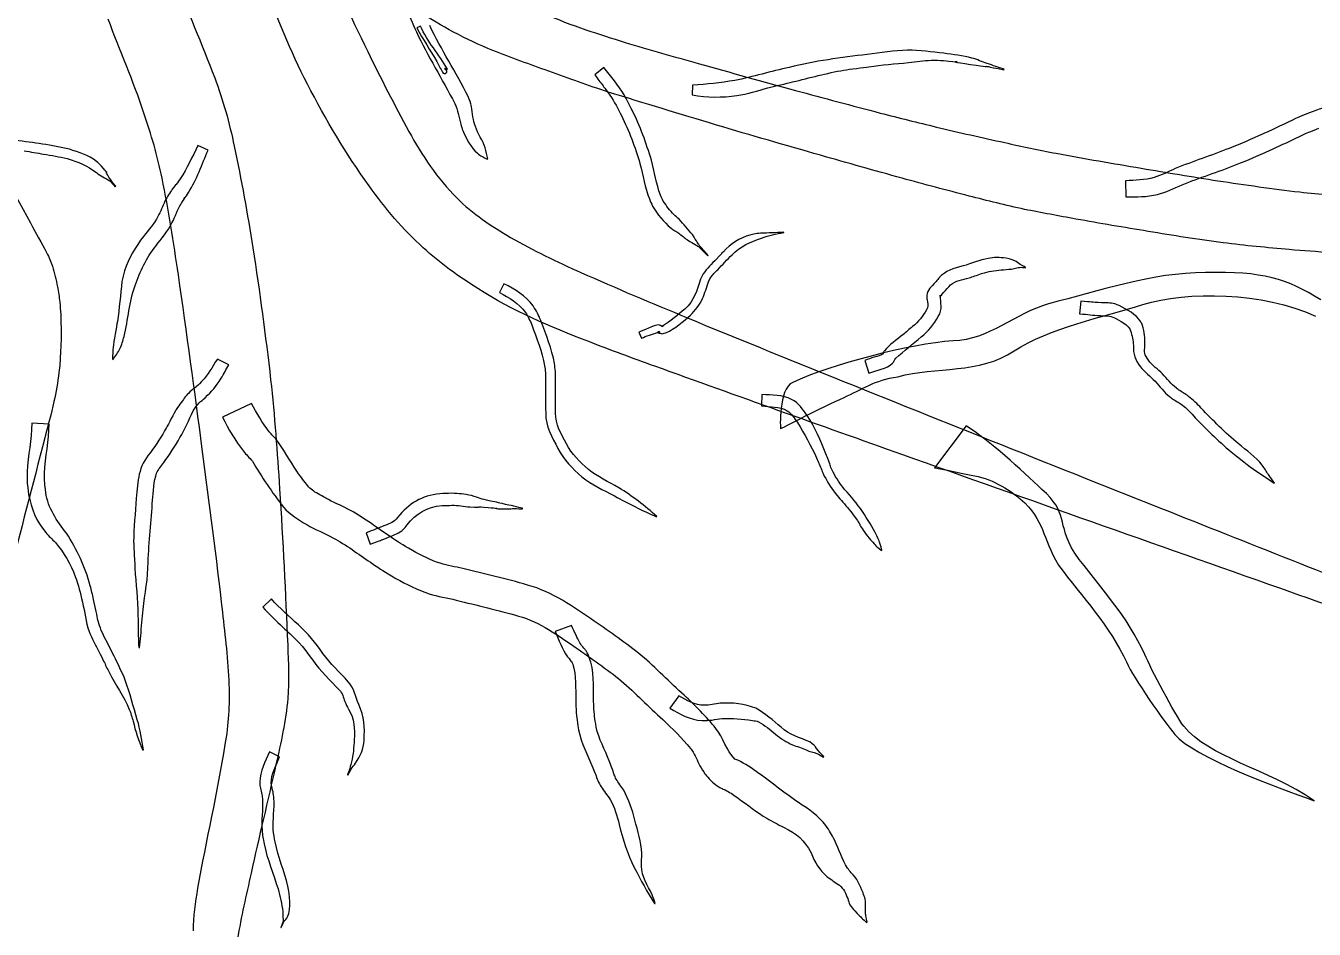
# Model space of a CAD drawing. Extents: x 5.1 to 86.3, y 5.1 to 86.3.
# Drawn here: x 45.26 to 66.63, y 15.44 to 30.43 of the extents above; entities that cross this region are included whole.
import ezdxf

# ---------------------------------------------------------------- set-up
doc = ezdxf.new("R2010")
doc.units = 0
doc.layers.add('View004', color=7, linetype='CONTINUOUS')

msp = doc.modelspace()

# ---------------------------------------------------------------- linework, layer by layer
at = {"layer": 'View004', "color": 1}
for p, q in [((51.80985, 30.422444), (51.746268, 30.390098)), ((51.746268, 30.390098), (51.746274, 30.390151)), ((52.238864, 29.690321), (52.230155, 29.696553)), ((52.230155, 29.696553), (52.230155, 29.696553)), ((54.849418, 29.736019), (54.699084, 29.61162)), ((61.482654, 29.695682), (61.485466, 29.706041)), ((61.485466, 29.706041), (61.485466, 29.706041)), ((54.699084, 29.61162), (54.699068, 29.611597)), ((56.313924, 29.278807), (56.3139, 29.278822)), ((56.317192, 29.439283), (56.313924, 29.278807)), ((48.115763, 28.439086), (48.115755, 28.439098)), ((48.284876, 28.36497), (48.115763, 28.439086)), ((52.915988, 28.212429), (52.924356, 28.219117)), ((52.924356, 28.219117), (52.924356, 28.219117)), ((63.497316, 27.855571), (63.502408, 27.587048)), ((46.747942, 27.757044), (46.756028, 27.764112)), ((46.756028, 27.764112), (46.756028, 27.764112)), ((63.502408, 27.587048), (63.502385, 27.587057)), ((57.830631, 26.994946), (57.830028, 27.001254)), ((57.830028, 27.001254), (57.830028, 27.001254)), ((56.57219, 26.610729), (56.579934, 26.618177)), ((56.579934, 26.618177), (56.579934, 26.618177)), ((61.840162, 26.413345), (61.841986, 26.419425)), ((61.841986, 26.419425), (61.841986, 26.419425)), ((53.192307, 26.148337), (53.1169, 26.004221)), ((53.1169, 26.004221), (53.116878, 26.004184)), ((62.757194, 25.858431), (62.734767, 25.650604)), ((62.734767, 25.650604), (62.734745, 25.650601)), ((55.428333, 25.344036), (55.471167, 25.245318)), ((55.471167, 25.245318), (55.471111, 25.245316)), ((46.701377, 24.894918), (46.711576, 24.891574)), ((46.711576, 24.891574), (46.711576, 24.891574)), ((48.630596, 24.803529), (48.439784, 24.898099)), ((48.439784, 24.898099), (48.439813, 24.898099)), ((59.176124, 24.875579), (59.24229, 24.6617)), ((59.24229, 24.6617), (59.242255, 24.661677)), ((49.008291, 24.161717), (48.526723, 23.933417)), ((57.469222, 24.310247), (57.462534, 24.121118)), ((48.526723, 23.933417), (48.526711, 23.933392)), ((57.462534, 24.121118), (57.46255, 24.121071)), ((45.36412, 23.832414), (45.364114, 23.832414)), ((45.649172, 23.819266), (45.36412, 23.832414)), ((60.854999, 23.788441), (60.331644, 23.095604)), ((65.964601, 22.839709), (65.969009, 22.844269)), ((65.969009, 22.844269), (65.969009, 22.844269)), ((53.499429, 22.413247), (53.500873, 22.423887)), ((53.500873, 22.423887), (53.500873, 22.423887)), ((55.722018, 22.281104), (55.725514, 22.286424)), ((55.725514, 22.286424), (55.725514, 22.286424)), ((50.906804, 22.016117), (50.974877, 21.825428)), ((50.974877, 21.825428), (50.974831, 21.825361)), ((59.452703, 21.723766), (59.458023, 21.727262)), ((59.458023, 21.727262), (59.458023, 21.727262)), ((49.192223, 20.782954), (49.19219, 20.782929)), ((49.336287, 20.919548), (49.192223, 20.782954)), ((54.039195, 20.381004), (54.039176, 20.381014)), ((54.310122, 20.480144), (54.039195, 20.381004)), ((47.1358, 20.111218), (47.146516, 20.110816)), ((47.146516, 20.110816), (47.146516, 20.110816)), ((56.092628, 19.312339), (55.944273, 19.108901)), ((55.944273, 19.108901), (55.944258, 19.108914)), ((64.463332, 18.808179), (64.463332, 18.808179)), ((47.202351, 18.413074), (47.212687, 18.415962)), ((47.212687, 18.415962), (47.212687, 18.415962)), ((49.302546, 18.381941), (49.302641, 18.381978)), ((49.470519, 18.297482), (49.302546, 18.381941)), ((58.491095, 18.296436), (58.497707, 18.30488)), ((58.497707, 18.30488), (58.497707, 18.30488)), ((50.599395, 17.999226), (50.605247, 17.996794)), ((50.605247, 17.996794), (50.605247, 17.996794)), ((55.690051, 15.864494), (55.69968, 15.869206)), ((55.69968, 15.869206), (55.69968, 15.869206)), ((49.492765, 15.469634), (49.498541, 15.467126)), ((49.498541, 15.467126), (49.498541, 15.467126)), ((59.202131, 15.553173), (59.21154, 15.558341)), ((59.21154, 15.558341), (59.21154, 15.558341))]:
    msp.add_line(p, q, dxfattribs=at)
at = {"layer": 'View004', "color": 3}
for points in [[(7.701295, 45.701241), (7.701295, 24.714421), (24.714474, 7.701243), (45.701294, 7.701243)], [(45.701294, 7.701243), (66.688114, 7.701243), (83.701293, 24.714421), (83.701293, 45.701241)]]:
    msp.add_open_spline(points, degree=3, dxfattribs=at)
at = {"layer": 'View004', "color": 1}
for points in [[(47.063825, 32.906306), (47.505689, 31.791435), (47.953178, 30.678786), (48.395988, 29.564304)], [(50.134608, 31.826208), (50.370808, 31.205229), (50.636417, 30.595507), (50.932676, 30.0008)], [(49.934329, 29.458876), (49.65105, 30.003099), (49.421961, 30.573329), (49.213187, 31.149654)], [(51.554106, 30.744796), (51.621936, 30.608759), (51.67608, 30.465122), (51.739945, 30.327141)], [(52.357541, 30.321564), (52.162779, 30.424367), (51.974571, 30.539251), (51.789041, 30.657768)], [(53.850543, 30.63092), (54.080242, 30.532084), (54.312939, 30.439954), (54.550497, 30.361648)], [(47.222222, 28.979524), (47.044281, 29.506047), (46.828633, 30.01866), (46.628141, 30.536772)], [(51.746274, 30.390151), (51.851101, 30.200604), (51.969339, 30.018882), (52.079352, 29.832458)], [(52.254049, 29.705581), (52.12102, 29.953099), (51.916623, 30.158826), (51.80985, 30.422444)], [(52.596544, 29.250658), (52.400886, 29.652547), (52.152835, 30.026992), (51.961144, 30.431162)], [(54.550497, 30.361648), (54.765653, 30.2877), (54.98258, 30.218941), (55.199499, 30.15038)], [(51.739945, 30.327141), (51.932346, 29.920973), (52.167579, 29.537292), (52.375419, 29.139292)], [(53.008627, 30.01593), (52.786577, 30.1067), (52.569258, 30.208778), (52.357541, 30.321564)], [(55.199499, 30.15038), (55.602217, 30.025985), (56.009463, 29.917004), (56.414575, 29.80079)], [(50.932676, 30.0008), (51.149821, 29.55318), (51.378654, 29.111249), (51.614298, 28.673131)], [(53.933906, 29.672027), (53.624941, 29.785176), (53.313873, 29.89297), (53.008627, 30.01593)], [(59.215382, 29.950932), (58.781205, 29.90141), (58.347906, 29.840201), (57.922704, 29.736976)], [(59.883546, 30.021262), (59.659828, 30.01769), (59.437277, 29.9738), (59.215382, 29.950932)], [(60.48576, 29.970524), (60.287184, 29.989008), (60.083408, 30.024484), (59.883546, 30.021262)], [(60.950269, 29.890899), (60.805137, 29.931688), (60.635046, 29.950103), (60.48576, 29.970524)], [(52.079352, 29.832458), (52.112808, 29.775762), (52.138556, 29.715883), (52.171756, 29.659366)], [(52.230155, 29.696553), (52.178186, 29.731406), (52.236843, 29.727257), (52.254049, 29.705581)], [(55.185174, 29.280352), (55.087999, 29.442252), (54.963, 29.586045), (54.849418, 29.736019)], [(56.414575, 29.80079), (56.951274, 29.650171), (57.488321, 29.500806), (58.026268, 29.354698)], [(57.922704, 29.736976), (57.620242, 29.667756), (57.321817, 29.583867), (57.018825, 29.517597)], [(58.830067, 29.690742), (58.921168, 29.706368), (59.15172, 29.733774), (59.239887, 29.744695)], [(59.239887, 29.744695), (59.459275, 29.777664), (59.680545, 29.794178), (59.900997, 29.817465)], [(59.900997, 29.817465), (60.025481, 29.830613), (60.152932, 29.851817), (60.278386, 29.855381)], [(60.278386, 29.855381), (60.345198, 29.857205), (60.412038, 29.852569), (60.478864, 29.851125)], [(60.478864, 29.851125), (61.032539, 29.790827), (60.335011, 29.871964), (60.929803, 29.784792)], [(60.929803, 29.784792), (61.491871, 29.702421), (60.886742, 29.816971), (61.482654, 29.695682)], [(61.205234, 29.800315), (61.119983, 29.829758), (61.037096, 29.866496), (60.950269, 29.890899)], [(61.485466, 29.706041), (61.392054, 29.737467), (61.298388, 29.768141), (61.205234, 29.800315)], [(48.395988, 29.564304), (48.535267, 29.19508), (48.640184, 28.813604), (48.719029, 28.427123)], [(52.171756, 29.659366), (52.191379, 29.635297), (52.199853, 29.614929), (52.247346, 29.656782)], [(52.247346, 29.656782), (52.255995, 29.664405), (52.241722, 29.679141), (52.238864, 29.690321)], [(54.920308, 29.327226), (54.589188, 29.435404), (54.262292, 29.555935), (53.933906, 29.672027)], [(54.699068, 29.611597), (54.744402, 29.550782), (54.78978, 29.489995), (54.835068, 29.429145)], [(57.018825, 29.517597), (56.785658, 29.484005), (56.552514, 29.454775), (56.317192, 29.439283)], [(57.568949, 29.396389), (57.672216, 29.424129), (57.878667, 29.471386), (57.978692, 29.494757)], [(57.978692, 29.494757), (58.261345, 29.563757), (58.542954, 29.641528), (58.830067, 29.690742)], [(50.957602, 27.769625), (50.568156, 28.301688), (50.237976, 28.874401), (49.934329, 29.458876)], [(54.835068, 29.429145), (54.873342, 29.377724), (54.913143, 29.32739), (54.949758, 29.27477)], [(56.713349, 28.780171), (56.115021, 28.960392), (55.51764, 29.143755), (54.920308, 29.327226)], [(54.949758, 29.27477), (55.023691, 29.168525), (55.079449, 29.050546), (55.138469, 28.935803)], [(55.315707, 29.024745), (55.274219, 29.109482), (55.233785, 29.199365), (55.185174, 29.280352)], [(56.3139, 29.278822), (56.560045, 29.236345), (56.808134, 29.233982), (57.054532, 29.269451)], [(57.054532, 29.269451), (57.230137, 29.293718), (57.398491, 29.350598), (57.568949, 29.396389)], [(58.026268, 29.354698), (58.493865, 29.226041), (58.96305, 29.10323), (59.43171, 28.978533)], [(52.375419, 29.139292), (52.43435, 29.031933), (52.440947, 28.908086), (52.474841, 28.792568)], [(52.675812, 28.918339), (52.656668, 29.031487), (52.655391, 29.147324), (52.596544, 29.250658)], [(67.553042, 29.268306), (67.226876, 29.194684), (66.906445, 29.116476), (66.592623, 28.999003)], [(44.363019, 28.931999), (44.687714, 28.339064), (45.015947, 27.748073), (45.341151, 27.15542)], [(47.523866, 27.901434), (47.445841, 28.266701), (47.343646, 28.626371), (47.222222, 28.979524)], [(52.720455, 28.757437), (52.697959, 28.826407), (52.687547, 28.848946), (52.675812, 28.918339)], [(55.138469, 28.935803), (55.269919, 28.682177), (55.363412, 28.411851), (55.447385, 28.139484)], [(55.636096, 28.196901), (55.550903, 28.480621), (55.451676, 28.760931), (55.315707, 29.024745)], [(59.43171, 28.978533), (59.741966, 28.899375), (60.052405, 28.820958), (60.364013, 28.747267)], [(66.592623, 28.999003), (66.321995, 28.897701), (66.310537, 28.880295), (66.053235, 28.759056)], [(51.614298, 28.673131), (51.835662, 28.276529), (52.088829, 27.8932), (52.410136, 27.569841)], [(52.474841, 28.792568), (52.485253, 28.757083), (52.498576, 28.722526), (52.51044, 28.6875)], [(52.51044, 28.6875), (52.57358, 28.553375), (52.63496, 28.408794), (52.751645, 28.311539)], [(52.881416, 28.40053), (52.842762, 28.525769), (52.756021, 28.63064), (52.720455, 28.757437)], [(58.439105, 28.279095), (57.863251, 28.444025), (57.287372, 28.608968), (56.713349, 28.780171)], [(60.364013, 28.747267), (60.739788, 28.656808), (61.116709, 28.571184), (61.49437, 28.488967)], [(65.779141, 28.632645), (65.569158, 28.539752), (65.431434, 28.475886), (65.218178, 28.392998)], [(66.053235, 28.759056), (65.96222, 28.716169), (65.870506, 28.674782), (65.779141, 28.632645)], [(66.176705, 28.492517), (66.404518, 28.599826), (66.469602, 28.639455), (66.704442, 28.727373)], [(45.986915, 28.378408), (45.693478, 28.449187), (45.392466, 28.488889), (45.093033, 28.524425)], [(48.115755, 28.439098), (48.024334, 28.252332), (47.937014, 28.061916), (47.823225, 27.887182)], [(48.719029, 28.427123), (48.837838, 27.86802), (48.94067, 27.305543), (49.029349, 26.740882)], [(61.49437, 28.488967), (61.778925, 28.426259), (62.063192, 28.361837), (62.350256, 28.311404)], [(65.898358, 28.363032), (65.99114, 28.406193), (66.08413, 28.448913), (66.176705, 28.492517)], [(45.236163, 28.350639), (45.343832, 28.335682), (45.450657, 28.31517), (45.557929, 28.297591)], [(45.557929, 28.297591), (45.689711, 28.275992), (45.819568, 28.255138), (45.949289, 28.22343)], [(45.949289, 28.22343), (46.126065, 28.178613), (46.285028, 28.098079), (46.433327, 27.994173)], [(46.4363, 28.176456), (46.308079, 28.280814), (46.140707, 28.327832), (45.986915, 28.378408)], [(47.959246, 27.659858), (48.098253, 27.878491), (48.185529, 28.127485), (48.284876, 28.36497)], [(52.751645, 28.311539), (52.805301, 28.26682), (52.854184, 28.245312), (52.915988, 28.212429)], [(52.924356, 28.219117), (52.909574, 28.279476), (52.899747, 28.341152), (52.881416, 28.40053)], [(59.793255, 27.897681), (59.341311, 28.02283), (58.889749, 28.149333), (58.439105, 28.279095)], [(62.350256, 28.311404), (62.81902, 28.223091), (63.289486, 28.144192), (63.759586, 28.063404)], [(65.218178, 28.392998), (64.921202, 28.27757), (64.618002, 28.177909), (64.322676, 28.057975)], [(65.31944, 28.117258), (65.573423, 28.21598), (65.647662, 28.25224), (65.898358, 28.363032)], [(46.433327, 27.994173), (46.496772, 27.931694), (46.586056, 27.907536), (46.654828, 27.853494)], [(46.519237, 28.098764), (46.491596, 28.124665), (46.46568, 28.152541), (46.4363, 28.176456)], [(46.672275, 27.870178), (46.491129, 28.14571), (46.714463, 27.861711), (46.519237, 28.098764)], [(55.447385, 28.139484), (55.501368, 27.944988), (55.529111, 27.741998), (55.60318, 27.553324)], [(55.788115, 27.615642), (55.713787, 27.802309), (55.691287, 28.004702), (55.636096, 28.196901)], [(63.759586, 28.063404), (64.183138, 27.992374), (64.60672, 27.921374), (65.030907, 27.854288)], [(64.322676, 28.057975), (64.208939, 28.009221), (64.090655, 27.944689), (63.971423, 27.909258)], [(64.435293, 27.787817), (64.727358, 27.904566), (65.026313, 28.003318), (65.31944, 28.117258)], [(46.654828, 27.853494), (46.689963, 27.825883), (46.716905, 27.789198), (46.747942, 27.757044)], [(46.756028, 27.764112), (46.728114, 27.799467), (46.697022, 27.832535), (46.672275, 27.870178)], [(47.793282, 26.297616), (47.71507, 26.834055), (47.63029, 27.369801), (47.523866, 27.901434)], [(47.823225, 27.887182), (47.74355, 27.764829), (47.771005, 27.82354), (47.693021, 27.717114)], [(60.902938, 27.602149), (60.532644, 27.699138), (60.162478, 27.796702), (59.793255, 27.897681)], [(63.971423, 27.909258), (63.817875, 27.863627), (63.655523, 27.865026), (63.497316, 27.855571)], [(64.025799, 27.628067), (64.167381, 27.662655), (64.30081, 27.733402), (64.435293, 27.787817)], [(65.030907, 27.854288), (65.482155, 27.789779), (65.932834, 27.720494), (66.385927, 27.669884)], [(47.629888, 27.623178), (47.61028, 27.587473), (47.589342, 27.552467), (47.571071, 27.516059)], [(47.693021, 27.717114), (47.670723, 27.686683), (47.650932, 27.65449), (47.629888, 27.623178)], [(47.845246, 27.486747), (48.007448, 27.762692), (47.75385, 27.336808), (47.959246, 27.659858)], [(51.85307, 26.744041), (51.514201, 27.048093), (51.222333, 27.400258), (50.957602, 27.769625)], [(52.410136, 27.569841), (52.672409, 27.309321), (52.983234, 27.103986), (53.300518, 26.916959)], [(55.833403, 27.51855), (55.818302, 27.550919), (55.801324, 27.582466), (55.788115, 27.615642)], [(61.823743, 27.381265), (61.515008, 27.447187), (61.209002, 27.524988), (60.902938, 27.602149)], [(63.502385, 27.587057), (63.676781, 27.587069), (63.855019, 27.586221), (64.025799, 27.628067)], [(66.385927, 27.669884), (66.719313, 27.63006), (67.054303, 27.606706), (67.389135, 27.583028)], [(47.571071, 27.516059), (47.529454, 27.433135), (47.498773, 27.344861), (47.454827, 27.263146)], [(47.687653, 27.156727), (47.760309, 27.295657), (47.728974, 27.262095), (47.79333, 27.393326)], [(47.79333, 27.393326), (47.809017, 27.425314), (47.827941, 27.455608), (47.845246, 27.486747)], [(55.60318, 27.553324), (55.618745, 27.513652), (55.638482, 27.47574), (55.656137, 27.436947)], [(55.656137, 27.436947), (55.738004, 27.300421), (55.836873, 27.170336), (55.963299, 27.071482)], [(56.010581, 27.294704), (55.943329, 27.362177), (55.884588, 27.438388), (55.833403, 27.51855)], [(62.675845, 27.221073), (62.391636, 27.27349), (62.106762, 27.322665), (61.823743, 27.381265)], [(45.341151, 27.15542), (45.431061, 26.989225), (45.522136, 26.823638), (45.611317, 26.657064)], [(47.454827, 27.263146), (47.390554, 27.143643), (47.299235, 27.038957), (47.21516, 26.93348)], [(47.418431, 26.772755), (47.515755, 26.896796), (47.614185, 27.016248), (47.687653, 27.156727)], [(56.096086, 27.21592), (56.069303, 27.243933), (56.037938, 27.267258), (56.010581, 27.294704)], [(56.316976, 26.962832), (56.243104, 27.046982), (56.173463, 27.13498), (56.096086, 27.21592)], [(63.87204, 27.015387), (63.473085, 27.082662), (63.07371, 27.14752), (62.675845, 27.221073)], [(47.21516, 26.93348), (47.083229, 26.760629), (46.964199, 26.569779), (46.901371, 26.359727)], [(55.963299, 27.071482), (56.003883, 27.039752), (56.049663, 27.015211), (56.091273, 26.984839)], [(56.091273, 26.984839), (56.139746, 26.949461), (56.186026, 26.911173), (56.233401, 26.87434)], [(56.579934, 26.618177), (56.384003, 26.836098), (56.471255, 26.720909), (56.316976, 26.962832)], [(57.333161, 26.971128), (57.15768, 26.934868), (57.006992, 26.845841), (56.877259, 26.723986)], [(57.446473, 26.987278), (57.408701, 26.981882), (57.370527, 26.978849), (57.333161, 26.971128)], [(57.830028, 27.001254), (57.702296, 26.99411), (57.574489, 26.985872), (57.446473, 26.987278)], [(57.464875, 26.904553), (57.581928, 26.954363), (57.705996, 26.975453), (57.830631, 26.994946)], [(65.117453, 26.82808), (64.70128, 26.883401), (64.285983, 26.945275), (63.87204, 27.015387)], [(47.077053, 26.119881), (47.160517, 26.352367), (47.261328, 26.579606), (47.418431, 26.772755)], [(49.029349, 26.740882), (49.143042, 26.014931), (49.238736, 25.286222), (49.323181, 24.556315)], [(52.757169, 26.067162), (52.438217, 26.267678), (52.133765, 26.492547), (51.85307, 26.744041)], [(53.300518, 26.916959), (53.676137, 26.6973), (54.070548, 26.512537), (54.467705, 26.335689)], [(56.233401, 26.87434), (56.476967, 26.727153), (56.363546, 26.814391), (56.57219, 26.610729)], [(56.877259, 26.723986), (56.717514, 26.565144), (56.869735, 26.718742), (56.714737, 26.555699)], [(56.973868, 26.628222), (57.111193, 26.765723), (57.282165, 26.846677), (57.464875, 26.904553)], [(66.213863, 26.713963), (65.847979, 26.747806), (65.481473, 26.777058), (65.117453, 26.82808)], [(66.907682, 26.662762), (66.676159, 26.676077), (66.445003, 26.695313), (66.213863, 26.713963)], [(45.611317, 26.657064), (45.646778, 26.586247), (45.68243, 26.51492), (45.704269, 26.438503)], [(56.714737, 26.555699), (56.640561, 26.477675), (56.556232, 26.401778), (56.497061, 26.310808)], [(56.736431, 26.380578), (56.814578, 26.464002), (56.894074, 26.546371), (56.973868, 26.628222)], [(61.222004, 26.567412), (61.078098, 26.542507), (60.94541, 26.481537), (60.805518, 26.442853)], [(61.473494, 26.578128), (61.358855, 26.581624), (61.339181, 26.587681), (61.222004, 26.567412)], [(61.664232, 26.527276), (61.606176, 26.557015), (61.535995, 26.565808), (61.473494, 26.578128)], [(61.752534, 26.467761), (61.722187, 26.486183), (61.695822, 26.511096), (61.664232, 26.527276)], [(45.704269, 26.438503), (45.742619, 26.32792), (45.764415, 26.212629), (45.789115, 26.098477)], [(46.901371, 26.359727), (46.884218, 26.302401), (46.872438, 26.243605), (46.857967, 26.185545)], [(48.189117, 23.404534), (48.062405, 24.369601), (47.934747, 25.334577), (47.793282, 26.297616)], [(54.467705, 26.335689), (55.051335, 26.072805), (55.642815, 25.827835), (56.233431, 25.581186)], [(56.497061, 26.310808), (56.479186, 26.283341), (56.467049, 26.252546), (56.452039, 26.223411)], [(56.617653, 26.247896), (56.65145, 26.296695), (56.695847, 26.337256), (56.736431, 26.380578)], [(60.805518, 26.442853), (60.639721, 26.397983), (60.517991, 26.372386), (60.398347, 26.236822)], [(60.949556, 26.259475), (61.016268, 26.281295), (61.092918, 26.312067), (61.160647, 26.330748)], [(61.160647, 26.330748), (61.264703, 26.359453), (61.368857, 26.371712), (61.476078, 26.378985)], [(61.476078, 26.378985), (61.533094, 26.383925), (61.59333, 26.387771), (61.649798, 26.39819)], [(61.649798, 26.39819), (61.680875, 26.40389), (61.710697, 26.416848), (61.742198, 26.419349)], [(61.742198, 26.419349), (61.774809, 26.421933), (61.807504, 26.415321), (61.840162, 26.413345)], [(61.841986, 26.419425), (61.812171, 26.435529), (61.781512, 26.450182), (61.752534, 26.467761)], [(64.826195, 26.333023), (63.931717, 26.332893), (63.078229, 26.028946), (62.2205, 25.815037)], [(66.735004, 25.879831), (66.180362, 26.226288), (65.771356, 26.358891), (64.826195, 26.333023)], [(45.789115, 26.098477), (45.809141, 26.01446), (45.815213, 25.928232), (45.825443, 25.842705)], [(46.857967, 26.185545), (46.833358, 25.96365), (46.814997, 25.741127), (46.781367, 25.520301)], [(46.891996, 25.273049), (46.965853, 25.552478), (46.972357, 25.847811), (47.077053, 26.119881)], [(54.597455, 25.187695), (53.962406, 25.431509), (53.332212, 25.70022), (52.757169, 26.067162)], [(53.67375, 25.780017), (53.552022, 25.946892), (53.372397, 26.055206), (53.192307, 26.148337)], [(56.452039, 26.223411), (56.388814, 26.035897), (56.347252, 25.867982), (56.193731, 25.728483)], [(56.485397, 25.903345), (56.525328, 25.991186), (56.549891, 26.088136), (56.58134, 26.179275)], [(56.58134, 26.179275), (56.593447, 26.202151), (56.602916, 26.226623), (56.617653, 26.247896)], [(60.343118, 26.167898), (60.278708, 26.102204), (60.212796, 26.051078), (60.204131, 25.950923)], [(60.398347, 26.236822), (60.379689, 26.21406), (60.363729, 26.18892), (60.343118, 26.167898)], [(60.458424, 25.977052), (60.499092, 26.014201), (60.533079, 26.054934), (60.568059, 26.097596)], [(60.568059, 26.097596), (60.64514, 26.190209), (60.752416, 26.203713), (60.862052, 26.233263)], [(60.862052, 26.233263), (60.891221, 26.24201), (60.920618, 26.250013), (60.949556, 26.259475)], [(53.116878, 26.004184), (53.276077, 25.915979), (53.439353, 25.823306), (53.546874, 25.671393)], [(56.282884, 25.624921), (56.365548, 25.706412), (56.437115, 25.797134), (56.485397, 25.903345)], [(60.204131, 25.950923), (60.205347, 25.897146), (60.203528, 25.901949), (60.212255, 25.845592)], [(60.393148, 25.603894), (60.471689, 25.723001), (60.430418, 25.830596), (60.424156, 25.957855)], [(60.424156, 25.957855), (60.425752, 25.954967), (60.42598, 25.949145), (60.429248, 25.94913)], [(60.429248, 25.94913), (60.4427, 25.949049), (60.448491, 25.96797), (60.458424, 25.977052)], [(63.098047, 25.833496), (62.92059, 25.842403), (62.948077, 25.841901), (62.757194, 25.858431)], [(63.785609, 25.803906), (64.514952, 26.028021), (65.781282, 26.013218), (66.646818, 25.607317)], [(45.825443, 25.842705), (45.841958, 25.7069), (45.846639, 25.570032), (45.847741, 25.433336)], [(53.546874, 25.671393), (53.591843, 25.607857), (53.62105, 25.535819), (53.653591, 25.465796)], [(53.804802, 25.536724), (53.760502, 25.630462), (53.735103, 25.69591), (53.67375, 25.780017)], [(56.193731, 25.728483), (56.075673, 25.625932), (55.952329, 25.527818), (55.819947, 25.445066)], [(60.198081, 25.717449), (60.136575, 25.611575), (60.064962, 25.514528), (59.967783, 25.437597)], [(60.212255, 25.845592), (60.219977, 25.796101), (60.230693, 25.761724), (60.198081, 25.717449)], [(62.2205, 25.815037), (61.672313, 25.658053), (61.23119, 25.21258), (60.6401, 25.200886)], [(61.649432, 25.035193), (62.232699, 25.405568), (63.137188, 25.600652), (63.785609, 25.803906)], [(62.734745, 25.650601), (62.888248, 25.634755), (62.935865, 25.627938), (63.084079, 25.619342)], [(63.321329, 25.811919), (63.249661, 25.833055), (63.171587, 25.829795), (63.098047, 25.833496)], [(63.393818, 25.785563), (63.369658, 25.794348), (63.345991, 25.804646), (63.321329, 25.811919)], [(63.749386, 25.516345), (63.667893, 25.643764), (63.523682, 25.718543), (63.393818, 25.785563)], [(45.847741, 25.433336), (45.851997, 25.28295), (45.847737, 25.132436), (45.837709, 24.982352)], [(46.781367, 25.520301), (46.768219, 25.433986), (46.720628, 25.184781), (46.711249, 25.094453)], [(53.653591, 25.465796), (53.728337, 25.242197), (53.826501, 25.021007), (53.865748, 24.787051)], [(54.029376, 24.823462), (53.98712, 25.069152), (53.885763, 25.302529), (53.804802, 25.536724)], [(55.75705, 25.46399), (55.683185, 25.471871), (55.490782, 25.360217), (55.428333, 25.344036)], [(55.819947, 25.445066), (55.848653, 25.410585), (55.801571, 25.459225), (55.75705, 25.46399)], [(55.885873, 25.339771), (56.013069, 25.39256), (56.177774, 25.535051), (56.282884, 25.624921)], [(56.233431, 25.581186), (57.037076, 25.250848), (57.841692, 24.9229), (58.6479, 24.598859)], [(59.967783, 25.437597), (59.91355, 25.392393), (59.860293, 25.346014), (59.805625, 25.301338)], [(60.112283, 25.264185), (60.228493, 25.358579), (60.318365, 25.475562), (60.393148, 25.603894)], [(63.084079, 25.619342), (63.167147, 25.614554), (63.238537, 25.61894), (63.314201, 25.584268)], [(63.314201, 25.584268), (63.396981, 25.535605), (63.554596, 25.465691), (63.583294, 25.366027)], [(63.780546, 25.453706), (63.770156, 25.474591), (63.761948, 25.496699), (63.749386, 25.516345)], [(63.820286, 25.127467), (63.821882, 25.237104), (63.811652, 25.348212), (63.780546, 25.453706)], [(46.82444, 25.067059), (46.855334, 25.132381), (46.873528, 25.203187), (46.891996, 25.273049)], [(55.471111, 25.245316), (55.555714, 25.277251), (55.648744, 25.316034), (55.737878, 25.338676)], [(55.737726, 25.345136), (55.732406, 25.343312), (55.745022, 25.335925), (55.750213, 25.333957)], [(55.77644, 25.342476), (55.776038, 25.355404), (55.75003, 25.349164), (55.737726, 25.345136)], [(55.737878, 25.338676), (55.750403, 25.341868), (55.776744, 25.329549), (55.77644, 25.342476)], [(55.750213, 25.333957), (55.770117, 25.326509), (55.79126, 25.322838), (55.811788, 25.31729)], [(55.811788, 25.31729), (55.83648, 25.324814), (55.862039, 25.329876), (55.885873, 25.339771)], [(59.805625, 25.301338), (59.70113, 25.215935), (59.586693, 25.139684), (59.500718, 25.03419)], [(59.688753, 24.910449), (59.824912, 25.033935), (59.971013, 25.146423), (60.112283, 25.264185)], [(63.583294, 25.366027), (63.605198, 25.286762), (63.623255, 25.206071), (63.628575, 25.12391)], [(46.711249, 25.094453), (46.704409, 25.028219), (46.704637, 24.96143), (46.701377, 24.894918)], [(46.711576, 24.891574), (46.749196, 24.950071), (46.794706, 25.004186), (46.82444, 25.067059)], [(55.692884, 24.779876), (55.326459, 24.912386), (54.960198, 25.045336), (54.597455, 25.187695)], [(60.6401, 25.200886), (59.92419, 25.154564), (58.612007, 24.802977), (57.979623, 24.512059)], [(59.500718, 25.03419), (59.490945, 25.018587), (59.479484, 25.003904), (59.471382, 24.987359)], [(59.722078, 24.604976), (60.357808, 24.780418), (61.07947, 24.644968), (61.649432, 25.035193)], [(63.628575, 25.12391), (63.622191, 24.980867), (63.655814, 24.886425), (63.74261, 24.775091)], [(63.877423, 24.877794), (63.808681, 24.970974), (63.807252, 25.008842), (63.820286, 25.127467)], [(45.837709, 24.982352), (45.831553, 24.879216), (45.826613, 24.775915), (45.81326, 24.673389)], [(48.439813, 24.898099), (48.344362, 24.748182), (48.294554, 24.655944), (48.178032, 24.524305)], [(48.501165, 24.57855), (48.547875, 24.651373), (48.587454, 24.728536), (48.630596, 24.803529)], [(53.865748, 24.787051), (53.872056, 24.749545), (53.874131, 24.711454), (53.878334, 24.67366)], [(54.044857, 24.692852), (54.039689, 24.736385), (54.036817, 24.780255), (54.029376, 24.823462)], [(59.486962, 24.988575), (59.390971, 24.933908), (59.275811, 24.920661), (59.176124, 24.875579)], [(59.242255, 24.661677), (59.361384, 24.717431), (59.541967, 24.726931), (59.635903, 24.830411)], [(59.471382, 24.987359), (59.469102, 24.982647), (59.491492, 24.991159), (59.486962, 24.988575)], [(59.635903, 24.830411), (59.657395, 24.854085), (59.670171, 24.884439), (59.688753, 24.910449)], [(64.111222, 24.65054), (64.033972, 24.726857), (63.943718, 24.791847), (63.877423, 24.877794)], [(45.81326, 24.673389), (45.79464, 24.511764), (45.762241, 24.352189), (45.730981, 24.192644)], [(48.2364, 24.255744), (48.357583, 24.371206), (48.406197, 24.430476), (48.501165, 24.57855)], [(53.878334, 24.67366), (53.882742, 24.447865), (53.875826, 24.22256), (53.885022, 23.996843)], [(54.046985, 24.002493), (54.040449, 24.232731), (54.051013, 24.462664), (54.044857, 24.692852)], [(59.807251, 23.309034), (58.434965, 23.796979), (57.062468, 24.284389), (55.692884, 24.779876)], [(58.6479, 24.598859), (60.504501, 23.849122), (62.364516, 23.107868), (64.224665, 22.366987)], [(58.831132, 24.261405), (59.122675, 24.389142), (59.340666, 24.554354), (59.722078, 24.604976)], [(63.74261, 24.775091), (63.813602, 24.683465), (63.908075, 24.613438), (63.987558, 24.52929)], [(64.340767, 24.414051), (64.253631, 24.48328), (64.191493, 24.573971), (64.111222, 24.65054)], [(48.178032, 24.524305), (48.082586, 24.416477), (48.078605, 24.441123), (47.984463, 24.352456)], [(49.323181, 24.556315), (49.389666, 23.953537), (49.432488, 23.348551), (49.471476, 22.74347)], [(57.979623, 24.512059), (57.738402, 24.40109), (57.77665, 23.74179), (57.77665, 23.74179)], [(63.987558, 24.52929), (64.066079, 24.440912), (64.136913, 24.349482), (64.229429, 24.274999)], [(64.39706, 24.373961), (64.377847, 24.386669), (64.359531, 24.400691), (64.340767, 24.414051)], [(64.542811, 24.279461), (64.469973, 24.333292), (64.468985, 24.32636), (64.39706, 24.373961)], [(45.730981, 24.192644), (45.685457, 23.990269), (45.62954, 23.790441), (45.578637, 23.589392)], [(47.839531, 24.177028), (47.812794, 24.139142), (47.783732, 24.102799), (47.75932, 24.063378)], [(47.984463, 24.352456), (47.913791, 24.285887), (47.897276, 24.255684), (47.839531, 24.177028)], [(48.036192, 24.037266), (48.066569, 24.081893), (48.097562, 24.132967), (48.13704, 24.171002)], [(48.13704, 24.171002), (48.16839, 24.201204), (48.204885, 24.225714), (48.2364, 24.255744)], [(49.300214, 23.693694), (49.183544, 23.836983), (49.096613, 24.000179), (49.008291, 24.161717)], [(57.960947, 24.228382), (57.809859, 24.306187), (57.633525, 24.301198), (57.469222, 24.310247)], [(57.77665, 23.74179), (57.77665, 23.74179), (58.472219, 24.10415), (58.831132, 24.261405)], [(58.220642, 23.961031), (58.146436, 24.063264), (58.077179, 24.168526), (57.960947, 24.228382)], [(64.229429, 24.274999), (64.250443, 24.259654), (64.270834, 24.243444), (64.292471, 24.229004)], [(64.292471, 24.229004), (64.35983, 24.184065), (64.379787, 24.179604), (64.443207, 24.131776)], [(64.75302, 24.082646), (64.686292, 24.152634), (64.620907, 24.22174), (64.542811, 24.279461)], [(47.551815, 23.182014), (47.747519, 23.446314), (47.906067, 23.735256), (48.036192, 24.037266)], [(47.75932, 24.063378), (47.731618, 24.01863), (47.618653, 23.802742), (47.596525, 23.762543)], [(48.526711, 23.933392), (48.625845, 23.73623), (48.735208, 23.544352), (48.872194, 23.370861)], [(53.885022, 23.996843), (53.881754, 23.780968), (53.987466, 23.59885), (54.086787, 23.415519)], [(54.229284, 23.492741), (54.142029, 23.653796), (54.044269, 23.812608), (54.046985, 24.002493)], [(57.46255, 24.121071), (57.602109, 24.103393), (57.761961, 24.116663), (57.888873, 24.042025)], [(57.888873, 24.042025), (57.960784, 23.999746), (58.011569, 23.907812), (58.058478, 23.843244)], [(58.530873, 23.325321), (58.444597, 23.544886), (58.349075, 23.76237), (58.220642, 23.961031)], [(64.443207, 24.131776), (64.509684, 24.081646), (64.566009, 24.019038), (64.623097, 23.958976)], [(64.623097, 23.958976), (64.82147, 23.746661), (65.029568, 23.54529), (65.251004, 23.357253)], [(65.367882, 23.494946), (65.151201, 23.67873), (64.948407, 23.876405), (64.75302, 24.082646)], [(45.364114, 23.832414), (45.361606, 23.562343), (45.295942, 23.297643), (45.286704, 23.028281)], [(45.575338, 23.005151), (45.58553, 23.277392), (45.652019, 23.545774), (45.649172, 23.819266)], [(47.596525, 23.762543), (47.516092, 23.616422), (47.429467, 23.480725), (47.329651, 23.347363)], [(58.058478, 23.843244), (58.17199, 23.653453), (58.283989, 23.461385), (58.375277, 23.259672)], [(62.112805, 22.73566), (61.777245, 23.050032), (61.238485, 23.554323), (60.854999, 23.788441)], [(45.578637, 23.589392), (45.37789, 22.812534), (45.176067, 22.035955), (44.973566, 21.259553)], [(49.422231, 23.559941), (49.382445, 23.604735), (49.338036, 23.647241), (49.300214, 23.693694)], [(49.757138, 23.038823), (49.641836, 23.210155), (49.544486, 23.393153), (49.422231, 23.559941)], [(47.329651, 23.347363), (47.126009, 23.113454), (47.121372, 22.879643), (47.093893, 22.587047)], [(48.530866, 20.697868), (48.427094, 21.601343), (48.304101, 22.502448), (48.189117, 23.404534)], [(48.872194, 23.370861), (48.918212, 23.312577), (48.971491, 23.261002), (49.020261, 23.205196)], [(54.086787, 23.415519), (54.180618, 23.228065), (54.32746, 23.077911), (54.485413, 22.943445)], [(54.591292, 23.068604), (54.447944, 23.188995), (54.315311, 23.32446), (54.229284, 23.492741)], [(58.571571, 23.222577), (58.558765, 23.257119), (58.544439, 23.291076), (58.530873, 23.325321)], [(66.071628, 21.090088), (63.982278, 21.826279), (61.894322, 22.566409), (59.807251, 23.309034)], [(65.251004, 23.357253), (65.390489, 23.246997), (65.52792, 23.133172), (65.674652, 23.032437)], [(65.766207, 23.135602), (65.654429, 23.277462), (65.504832, 23.380166), (65.367882, 23.494946)], [(47.432962, 23.003418), (47.460603, 23.071613), (47.507906, 23.123926), (47.551815, 23.182014)], [(49.020261, 23.205196), (49.177583, 22.941625), (49.343475, 22.684716), (49.534273, 22.443989)], [(58.375277, 23.259672), (58.39012, 23.226103), (58.405624, 23.192815), (58.419821, 23.158962)], [(58.419821, 23.158962), (58.453785, 23.077969), (58.464607, 23.037314), (58.503947, 22.957693)], [(58.64998, 23.022089), (58.60213, 23.11811), (58.610034, 23.118818), (58.571571, 23.222577)], [(60.331644, 23.095604), (60.331644, 23.095604), (60.659214, 23.030829), (61.053502, 22.948228)], [(65.866491, 22.982329), (65.831607, 23.032435), (65.803996, 23.087646), (65.766207, 23.135602)], [(45.286704, 23.028281), (45.280624, 22.851773), (45.290124, 22.829312), (45.310857, 22.653182)], [(45.594399, 22.685327), (45.579055, 22.827062), (45.569995, 22.862529), (45.575338, 23.005151)], [(47.363072, 22.559006), (47.377353, 22.683387), (47.385781, 22.887006), (47.432962, 23.003418)], [(49.953684, 22.777932), (49.862955, 22.891278), (49.841034, 22.914158), (49.757138, 23.038823)], [(54.485413, 22.943445), (54.649621, 22.812358), (54.840548, 22.722963), (55.026252, 22.627337)], [(55.097893, 22.763703), (54.924205, 22.856768), (54.747252, 22.946934), (54.591292, 23.068604)], [(58.503947, 22.957693), (58.561692, 22.840823), (58.634743, 22.738941), (58.714192, 22.636251)], [(58.840659, 22.734626), (58.768991, 22.826264), (58.702099, 22.917512), (58.64998, 23.022089)], [(61.053502, 22.948228), (61.368438, 22.882245), (61.681381, 22.639221), (61.752779, 22.580289)], [(65.674652, 23.032437), (65.870374, 22.906527), (65.773734, 22.970786), (65.964601, 22.839709)], [(65.969009, 22.844269), (65.934839, 22.890287), (65.899241, 22.935285), (65.866491, 22.982329)], [(45.310857, 22.653182), (45.35119, 22.420869), (45.441279, 22.201662), (45.594523, 22.020838)], [(45.937051, 22.011249), (45.779818, 22.213869), (45.63216, 22.424169), (45.594399, 22.685327)], [(49.471476, 22.74347), (49.527761, 21.880954), (49.569959, 21.017558), (49.606311, 20.15399)], [(50.039604, 22.704106), (50.00912, 22.726389), (49.982322, 22.753323), (49.953684, 22.777932)], [(50.240029, 22.589325), (50.200281, 22.610286), (50.080279, 22.674375), (50.039604, 22.704106)], [(52.131092, 22.664723), (51.824844, 22.630166), (51.618132, 22.50704), (51.429305, 22.269088)], [(52.321328, 22.671259), (52.257914, 22.669055), (52.194141, 22.671862), (52.131092, 22.664723)], [(52.65533, 22.632294), (52.528428, 22.663385), (52.452293, 22.662496), (52.321328, 22.671259)], [(55.725514, 22.286424), (55.530387, 22.463594), (55.321506, 22.623638), (55.097893, 22.763703)], [(59.376987, 21.968556), (59.228507, 22.245031), (59.059261, 22.507368), (58.840659, 22.734626)], [(62.654875, 21.677273), (62.352219, 22.183713), (62.554445, 22.348163), (62.112805, 22.73566)], [(47.093893, 22.587047), (47.0838, 22.345475), (47.050915, 22.103541), (47.051432, 21.861507)], [(47.290196, 21.526617), (47.305198, 21.871103), (47.350814, 22.214089), (47.363072, 22.559006)], [(49.534273, 22.443989), (49.757556, 22.199237), (50.068698, 22.08098), (50.356533, 21.933349)], [(50.600473, 22.410755), (50.480889, 22.471661), (50.358725, 22.526724), (50.240029, 22.589325)], [(51.583996, 22.143372), (51.732747, 22.343585), (51.916493, 22.444947), (52.166023, 22.468425)], [(52.166023, 22.468425), (52.219467, 22.473441), (52.273349, 22.470781), (52.327013, 22.471997)], [(52.327013, 22.471997), (52.428622, 22.476025), (52.527812, 22.451029), (52.628559, 22.445336)], [(52.628559, 22.445336), (52.878564, 22.4312), (52.688857, 22.459814), (52.928018, 22.437014)], [(52.945254, 22.546886), (52.822066, 22.57534), (52.778001, 22.592645), (52.65533, 22.632294)], [(52.928018, 22.437014), (53.241008, 22.407161), (52.898014, 22.423), (53.206893, 22.413112)], [(53.216919, 22.486929), (53.039409, 22.530257), (53.129938, 22.510147), (52.945254, 22.546886)], [(53.500873, 22.423887), (53.308323, 22.46913), (53.402996, 22.448215), (53.216919, 22.486929)], [(55.026252, 22.627337), (55.252813, 22.500581), (55.485402, 22.387699), (55.722018, 22.281104)], [(58.714192, 22.636251), (58.746705, 22.598631), (58.779423, 22.561186), (58.811742, 22.523402)], [(58.811742, 22.523402), (58.878675, 22.445154), (58.945822, 22.367715), (59.00589, 22.283902)], [(61.752779, 22.580289), (62.174519, 22.202594), (62.09748, 21.966234), (62.387378, 21.476915)], [(51.288013, 21.963385), (51.062649, 22.118102), (50.84419, 22.28468), (50.600473, 22.410755)], [(51.429305, 22.269088), (51.365791, 22.185574), (51.313907, 22.176881), (51.214791, 22.136777)], [(53.206893, 22.413112), (53.399889, 22.419268), (53.302377, 22.419116), (53.499429, 22.413247)], [(59.00589, 22.283902), (59.166654, 22.059583), (59.017434, 22.249276), (59.176157, 22.021407)], [(64.224665, 22.366987), (65.661909, 21.797293), (67.099177, 21.22766), (68.538442, 20.663091)], [(45.594523, 22.020838), (45.644158, 21.962265), (45.701019, 21.910214), (45.753709, 21.854371)], [(46.332349, 21.139063), (46.245073, 21.448055), (46.113331, 21.742801), (45.937051, 22.011249)], [(51.214791, 22.136777), (51.096009, 22.088715), (51.030194, 22.063863), (50.906804, 22.016117)], [(51.289845, 21.949806), (51.369401, 21.981984), (51.458107, 22.008424), (51.521881, 22.069432)], [(51.521881, 22.069432), (51.545137, 22.091685), (51.563293, 22.118725), (51.583996, 22.143372)], [(59.176157, 22.021407), (59.205455, 21.979348), (59.238318, 21.939874), (59.269391, 21.899106)], [(45.753709, 21.854371), (45.896032, 21.689879), (46.005861, 21.496043), (46.083085, 21.292783)], [(47.051432, 21.861507), (47.051458, 21.849621), (47.068061, 21.540559), (47.068866, 21.525296)], [(50.356533, 21.933349), (50.576231, 21.81818), (50.773113, 21.666633), (50.976889, 21.526776)], [(50.974831, 21.825361), (51.214064, 21.917827), (51.07845, 21.864296), (51.289845, 21.949806)], [(51.67391, 21.721156), (51.48344, 21.834398), (51.472332, 21.836845), (51.288013, 21.963385)], [(59.269391, 21.899106), (59.386955, 21.770525), (59.325396, 21.828487), (59.452703, 21.723766)], [(59.458023, 21.727262), (59.41468, 21.885381), (59.44109, 21.804751), (59.376987, 21.968556)], [(52.135826, 21.510212), (51.973597, 21.560881), (51.822189, 21.639305), (51.67391, 21.721156)], [(63.817533, 19.995358), (63.539214, 20.624597), (63.062908, 21.132186), (62.654875, 21.677273)], [(47.068866, 21.525296), (47.0788, 21.265957), (47.110613, 21.007217), (47.120972, 20.748002)], [(47.207969, 20.745041), (47.236674, 21.005193), (47.293878, 21.263435), (47.290196, 21.526617)], [(50.976889, 21.526776), (51.180651, 21.386929), (51.187103, 21.387584), (51.399325, 21.260691)], [(52.509065, 21.426492), (52.385001, 21.452127), (52.25704, 21.472351), (52.135826, 21.510212)], [(53.584835, 21.149937), (53.229442, 21.254622), (52.867373, 21.332548), (52.509065, 21.426492)], [(62.387378, 21.476915), (62.78031, 20.952593), (63.241548, 20.46574), (63.517098, 19.864923)], [(46.083085, 21.292783), (46.142646, 21.136013), (46.162768, 21.029825), (46.201773, 20.867609)], [(51.399325, 21.260691), (51.57669, 21.161478), (51.758968, 21.069333), (51.952732, 21.006324)], [(46.387365, 20.912472), (46.369027, 20.988001), (46.353477, 21.064265), (46.332349, 21.139063)], [(51.952732, 21.006324), (52.098573, 20.9589), (52.250697, 20.932452), (52.40054, 20.901474)], [(54.690184, 20.551888), (54.342006, 20.787782), (53.996407, 21.036339), (53.584835, 21.149937)], [(69.446838, 19.92149), (68.317144, 20.297524), (67.194775, 20.695056), (66.071628, 21.090088)], [(46.201773, 20.867609), (46.243398, 20.705546), (46.256151, 20.538096), (46.314212, 20.38032)], [(46.432038, 20.711467), (46.417819, 20.778613), (46.402254, 20.845471), (46.387365, 20.912472)], [(47.120972, 20.748002), (47.126748, 20.602376), (47.124164, 20.456511), (47.128732, 20.31084)], [(47.16854, 20.309384), (47.183763, 20.454399), (47.191979, 20.600108), (47.207969, 20.745041)], [(49.19219, 20.782929), (49.300614, 20.66695), (49.414974, 20.556779), (49.528906, 20.446289)], [(49.783044, 20.487589), (49.633733, 20.630867), (49.475383, 20.765464), (49.336287, 20.919548)], [(52.40054, 20.901474), (52.743989, 20.8098), (53.091979, 20.737016), (53.432822, 20.635818)], [(46.499587, 20.437808), (46.455705, 20.555366), (46.460341, 20.577819), (46.432038, 20.711467)], [(48.63711, 19.497793), (48.623772, 19.899431), (48.572935, 20.298538), (48.530866, 20.697868)], [(53.432822, 20.635818), (53.790052, 20.535598), (54.087022, 20.312955), (54.38948, 20.108041)], [(55.469705, 19.98273), (55.217147, 20.182058), (54.954737, 20.368885), (54.690184, 20.551888)], [(46.314212, 20.38032), (46.357578, 20.262473), (46.422413, 20.149532), (46.480162, 20.038523)], [(46.651728, 20.127006), (46.59995, 20.228334), (46.539534, 20.3308), (46.499587, 20.437808)], [(47.128732, 20.31084), (47.131088, 20.244302), (47.133444, 20.177759), (47.1358, 20.111218)], [(47.146516, 20.110816), (47.153888, 20.177005), (47.161191, 20.243195), (47.16854, 20.309384)], [(49.528906, 20.446289), (49.565386, 20.410919), (49.604511, 20.379995), (49.639538, 20.343287)], [(49.639538, 20.343287), (49.786944, 20.212969), (49.912066, 20.063193), (50.02296, 19.901341)], [(50.19022, 20.016189), (50.07189, 20.188178), (49.939748, 20.348669), (49.783044, 20.487589)], [(54.039176, 20.381014), (54.103138, 20.239314), (54.156384, 20.088898), (54.247159, 19.960876)], [(54.387747, 20.31554), (54.361055, 20.370017), (54.335998, 20.425276), (54.310122, 20.480144)], [(54.49827, 20.123188), (54.444645, 20.193868), (54.431504, 20.226242), (54.387747, 20.31554)], [(46.727348, 19.970334), (46.702025, 20.0225), (46.676938, 20.074781), (46.651728, 20.127006)], [(49.606311, 20.15399), (49.615568, 19.859108), (49.632181, 19.563231), (49.609427, 19.268661)], [(54.38948, 20.108041), (54.642907, 19.932087), (54.895313, 19.753768), (55.137224, 19.56216)], [(54.588309, 19.99628), (54.545232, 20.087681), (54.545042, 20.061542), (54.49827, 20.123188)], [(46.480162, 20.038523), (46.505007, 19.987808), (46.529897, 19.937114), (46.554688, 19.886377)], [(46.554688, 19.886377), (46.58467, 19.82503), (46.612341, 19.76251), (46.644492, 19.702271)], [(46.91141, 19.572189), (46.862899, 19.699189), (46.787166, 19.847106), (46.727348, 19.970334)], [(50.02296, 19.901341), (50.147689, 19.718551), (50.314056, 19.571896), (50.461345, 19.408756)], [(50.611327, 19.544476), (50.469732, 19.700615), (50.311843, 19.842697), (50.19022, 20.016189)], [(54.247159, 19.960876), (54.319192, 19.859283), (54.316889, 19.892613), (54.352762, 19.772274)], [(54.634844, 19.868235), (54.61934, 19.910916), (54.607666, 19.955202), (54.588309, 19.99628)], [(56.179996, 19.320559), (55.937753, 19.535606), (55.717135, 19.773413), (55.469705, 19.98273)], [(64.463332, 18.808179), (64.318997, 18.995316), (63.908976, 19.78082), (63.817533, 19.995358)], [(46.644492, 19.702271), (46.754724, 19.495728), (46.890187, 19.304852), (46.978727, 19.086815)], [(54.352762, 19.772274), (54.391993, 19.566397), (54.376877, 19.355682), (54.385381, 19.147653)], [(54.681219, 19.151224), (54.670222, 19.390379), (54.690286, 19.632763), (54.634844, 19.868235)], [(63.517098, 19.864923), (63.62693, 19.61643), (64.139134, 18.879219), (64.317503, 18.669117)], [(47.112582, 18.911962), (47.045078, 19.131179), (46.993333, 19.357728), (46.91141, 19.572189)], [(48.571947, 18.504031), (48.630064, 18.831673), (48.650726, 19.165404), (48.63711, 19.497793)], [(50.783065, 19.167209), (50.730222, 19.296277), (50.708996, 19.437735), (50.611327, 19.544476)], [(55.137224, 19.56216), (55.373911, 19.356405), (55.589555, 19.128576), (55.8237, 18.919962)], [(49.609427, 19.268661), (49.57395, 18.898343), (49.493565, 18.534497), (49.411506, 18.172258)], [(50.461345, 19.408756), (50.515883, 19.35513), (50.527556, 19.286366), (50.553836, 19.219001)], [(56.511555, 19.154406), (56.356033, 19.156838), (56.223111, 19.236037), (56.092628, 19.312339)], [(56.704995, 18.770549), (56.547186, 18.969188), (56.366248, 19.148709), (56.179996, 19.320559)], [(46.978727, 19.086815), (47.004741, 19.022747), (47.022677, 18.955685), (47.044657, 18.890119)], [(50.553836, 19.219001), (50.575663, 19.163042), (50.587694, 19.143746), (50.616156, 19.088967)], [(50.616156, 19.088967), (50.717932, 18.934294), (50.717825, 18.760642), (50.709915, 18.582681)], [(50.872365, 18.573998), (50.885634, 18.787842), (50.880953, 18.970554), (50.783065, 19.167209)], [(54.385381, 19.147653), (54.393361, 18.952468), (54.400505, 18.939823), (54.429256, 18.748525)], [(54.721856, 18.792324), (54.697931, 18.952811), (54.688781, 18.98681), (54.681219, 19.151224)], [(55.944258, 19.108914), (56.108434, 19.004427), (56.278433, 18.915321), (56.476039, 18.901978)], [(56.779525, 19.187891), (56.693111, 19.177897), (56.598749, 19.15303), (56.511555, 19.154406)], [(57.368824, 19.105671), (57.179124, 19.175393), (56.981991, 19.204905), (56.779525, 19.187891)], [(57.788204, 18.7918), (57.652456, 18.901981), (57.524838, 19.02325), (57.368824, 19.105671)], [(47.044657, 18.890119), (47.076235, 18.724214), (47.138076, 18.568199), (47.202351, 18.413074)], [(47.212687, 18.415962), (47.187546, 18.582859), (47.162937, 18.750238), (47.112582, 18.911962)], [(55.8237, 18.919962), (55.983284, 18.767449), (56.148336, 18.61583), (56.282939, 18.439956)], [(56.476039, 18.901978), (56.586026, 18.89453), (56.699684, 18.922262), (56.808564, 18.934643)], [(56.808564, 18.934643), (56.97668, 18.94548), (57.145672, 18.930463), (57.311204, 18.900663)], [(57.311204, 18.900663), (57.352586, 18.896103), (57.376473, 18.897547), (57.41391, 18.879033)], [(57.41391, 18.879033), (57.515326, 18.828957), (57.60773, 18.745028), (57.696078, 18.67607)], [(66.62483, 17.572765), (65.852919, 18.101647), (64.866719, 18.298358), (64.463332, 18.808179)], [(54.429256, 18.748525), (54.469217, 18.523597), (54.581122, 18.323641), (54.667057, 18.114942)], [(54.938447, 18.232744), (54.863709, 18.418258), (54.763169, 18.594758), (54.721856, 18.792324)], [(57.020894, 18.263712), (56.875565, 18.406247), (56.833648, 18.615186), (56.704995, 18.770549)], [(57.696078, 18.67607), (57.780766, 18.604455), (57.874511, 18.544757), (57.976738, 18.501474)], [(58.26397, 18.547049), (58.100614, 18.621483), (57.921014, 18.661543), (57.788204, 18.7918)], [(64.317503, 18.669117), (64.6368, 18.293017), (65.993621, 17.796836), (66.62483, 17.572765)], [(48.117023, 16.1219), (48.262309, 16.917161), (48.440179, 17.706299), (48.571947, 18.504031)], [(49.302641, 18.381978), (49.234051, 18.223156), (49.148348, 18.061572), (49.143811, 17.884003)], [(50.709915, 18.582681), (50.700703, 18.461641), (50.693483, 18.337052), (50.666009, 18.21826)], [(50.729925, 18.19317), (50.809345, 18.308813), (50.86515, 18.431948), (50.872365, 18.573998)], [(56.282939, 18.439956), (56.297721, 18.419262), (56.314152, 18.399646), (56.327292, 18.377864)], [(56.327292, 18.377864), (56.376989, 18.295483), (56.409008, 18.202216), (56.4598, 18.118294)], [(57.976738, 18.501474), (58.051704, 18.469736), (58.128564, 18.448061), (58.202572, 18.413628)], [(58.202572, 18.413628), (58.257893, 18.382187), (58.323687, 18.381321), (58.381273, 18.357084)], [(58.409892, 18.398519), (58.29225, 18.535036), (58.391188, 18.448945), (58.26397, 18.547049)], [(58.497707, 18.30488), (58.468432, 18.336093), (58.437827, 18.366098), (58.409892, 18.398519)], [(49.411506, 18.172258), (49.276329, 17.570775), (49.130943, 16.971629), (48.999374, 16.369324)], [(49.332141, 17.86064), (49.330697, 18.016311), (49.416453, 18.157287), (49.470519, 18.297482)], [(50.666009, 18.21826), (50.655575, 18.173123), (50.612999, 18.042125), (50.599395, 17.999226)], [(50.659618, 18.09807), (50.680753, 18.13135), (50.707612, 18.160671), (50.729925, 18.19317)], [(55.019689, 18.004191), (54.993568, 18.081282), (54.968936, 18.157074), (54.938447, 18.232744)], [(57.375292, 18.057408), (57.261999, 18.134298), (57.148623, 18.213976), (57.020894, 18.263712)], [(58.381273, 18.357084), (58.419813, 18.340858), (58.454484, 18.316652), (58.491095, 18.296436)], [(50.605247, 17.996794), (50.623366, 18.030553), (50.639083, 18.065726), (50.659618, 18.09807)], [(54.667057, 18.114942), (54.695633, 18.045538), (54.721222, 17.974941), (54.748728, 17.905107)], [(55.052582, 17.930296), (55.03935, 17.953787), (55.030656, 17.979559), (55.019689, 18.004191)], [(56.4598, 18.118294), (56.53257, 17.99806), (56.532646, 18.007483), (56.625832, 17.901287)], [(58.075589, 17.541074), (57.835682, 17.704006), (57.61284, 17.890889), (57.375292, 18.057408)], [(49.143811, 17.884003), (49.141683, 17.799725), (49.163199, 17.755402), (49.177738, 17.675964)], [(49.362609, 17.71876), (49.359645, 17.734926), (49.332339, 17.838346), (49.332141, 17.86064)], [(54.748728, 17.905107), (54.766884, 17.871766), (54.783216, 17.837368), (54.803182, 17.805074)], [(54.803182, 17.805074), (54.848797, 17.731293), (54.907411, 17.665948), (54.951461, 17.591222)], [(55.177266, 17.746115), (55.140535, 17.810518), (55.088941, 17.865686), (55.052582, 17.930296)], [(55.363416, 17.252241), (55.316091, 17.424245), (55.266333, 17.589958), (55.177266, 17.746115)], [(56.625832, 17.901287), (56.659326, 17.874262), (56.690797, 17.844523), (56.72631, 17.820211)], [(56.72631, 17.820211), (56.80396, 17.767049), (56.812699, 17.775431), (56.884816, 17.738293)], [(56.884816, 17.738293), (56.950792, 17.704321), (57.013103, 17.655396), (57.073971, 17.613979)], [(49.189822, 17.58713), (49.193622, 17.418722), (49.169226, 17.251385), (49.181074, 17.082984)], [(49.177738, 17.675964), (49.183134, 17.646567), (49.185801, 17.616745), (49.189822, 17.58713)], [(49.367694, 17.08767), (49.355914, 17.263182), (49.389065, 17.437911), (49.377749, 17.613481)], [(49.377749, 17.613481), (49.372733, 17.64857), (49.368978, 17.683887), (49.362609, 17.71876)], [(54.951461, 17.591222), (55.026435, 17.46404), (55.06424, 17.319741), (55.104903, 17.179373)], [(57.073971, 17.613979), (57.232748, 17.502945), (57.383229, 17.378303), (57.550667, 17.280008)], [(58.530195, 17.160749), (58.408478, 17.321463), (58.24332, 17.43364), (58.075589, 17.541074)], [(55.104903, 17.179373), (55.155861, 16.929827), (55.244945, 16.69184), (55.353386, 16.462262)], [(55.475343, 16.697001), (55.469187, 16.888033), (55.407163, 17.06804), (55.363416, 17.252241)], [(57.550667, 17.280008), (57.640913, 17.227028), (57.735055, 17.180984), (57.827028, 17.131068)], [(57.827028, 17.131068), (58.057511, 17.019339), (58.164952, 16.928434), (58.283033, 16.706146)], [(58.675915, 16.914782), (58.624919, 17.010842), (58.59673, 17.0729), (58.530195, 17.160749)], [(49.181074, 17.082984), (49.187534, 16.991493), (49.198303, 16.944592), (49.214271, 16.855733)], [(49.396931, 16.887741), (49.386473, 16.949035), (49.371859, 17.025598), (49.367694, 17.08767)], [(49.609752, 16.156137), (49.545365, 16.402036), (49.453404, 16.639608), (49.396931, 16.887741)], [(58.888608, 16.454824), (58.797906, 16.597688), (58.747205, 16.762662), (58.675915, 16.914782)], [(49.214271, 16.855733), (49.268961, 16.599992), (49.367121, 16.356828), (49.447793, 16.108769)], [(55.471011, 16.489057), (55.471847, 16.558377), (55.477547, 16.627708), (55.475343, 16.697001)], [(58.283033, 16.706146), (58.342275, 16.554095), (58.424847, 16.416039), (58.552621, 16.311756)], [(55.353386, 16.462262), (55.457709, 16.258908), (55.568533, 16.05811), (55.690051, 15.864494)], [(55.647484, 16.011026), (55.579296, 16.167957), (55.471359, 16.310117), (55.471011, 16.489057)], [(58.94874, 16.376168), (58.928691, 16.402388), (58.906301, 16.426959), (58.888608, 16.454824)], [(48.999374, 16.369324), (48.918475, 16.007796), (48.834615, 15.646474), (48.774708, 15.280775)], [(58.552621, 16.311756), (58.615952, 16.260068), (58.687194, 16.218895), (58.753425, 16.170983)], [(59.145268, 16.044009), (59.10096, 16.167548), (59.043952, 16.28307), (58.94874, 16.376168)], [(48.042573, 15.413431), (48.042934, 15.651341), (48.077427, 15.887794), (48.117023, 16.1219)], [(49.447793, 16.108769), (49.478604, 15.985734), (49.50971, 15.859905), (49.524336, 15.733532)], [(49.602608, 15.647261), (49.6742, 15.790015), (49.633662, 16.007378), (49.609752, 16.156137)], [(58.753425, 16.170983), (58.82925, 16.113132), (58.858601, 16.034295), (58.890994, 15.948173)], [(59.181809, 15.937326), (59.175577, 15.974399), (59.15796, 16.008629), (59.145268, 16.044009)], [(55.69968, 15.869206), (55.682284, 15.916478), (55.667555, 15.964823), (55.647484, 16.011026)], [(58.890994, 15.948173), (58.903701, 15.914398), (58.910678, 15.877918), (58.928933, 15.846791)], [(58.928933, 15.846791), (58.951019, 15.809103), (58.983319, 15.778414), (59.010506, 15.744224)], [(59.184925, 15.807949), (59.183937, 15.851079), (59.188953, 15.894785), (59.181809, 15.937326)], [(49.524336, 15.733532), (49.526464, 15.714973), (49.529656, 15.578323), (49.52996, 15.567926)], [(49.544058, 15.56336), (49.563582, 15.591328), (49.587317, 15.616781), (49.602608, 15.647261)], [(59.010506, 15.744224), (59.139557, 15.610604), (59.075532, 15.674137), (59.202131, 15.553173)], [(59.21154, 15.558341), (59.182835, 15.720212), (59.192152, 15.637058), (59.184925, 15.807949)], [(49.52996, 15.567926), (49.517549, 15.535162), (49.505161, 15.502398), (49.492765, 15.469634)], [(49.498541, 15.467126), (49.513726, 15.499206), (49.528888, 15.531278), (49.544058, 15.56336)]]:
    msp.add_open_spline(points, degree=3, dxfattribs=at)

doc.saveas('drawing.dxf')
